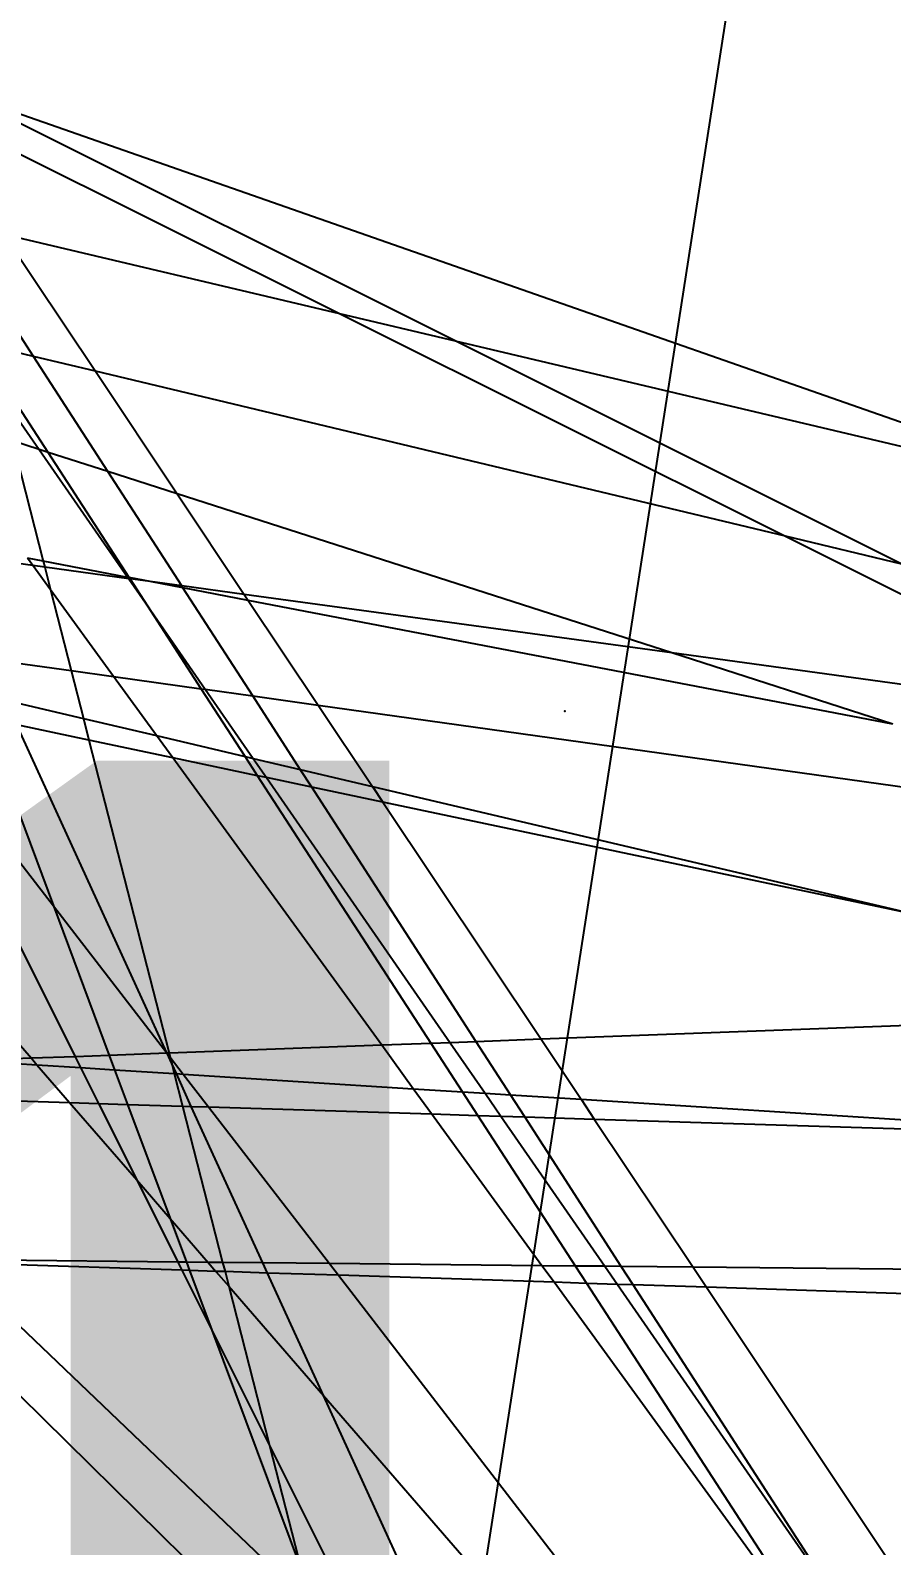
# Model space of a CAD drawing. Header units: metres. Extents: x 0 to 1324930, y 0 to 1631912.
# Drawn here: x 253728.92 to 253733.92, y 1630721.11 to 1630729.91 of the extents above; entities that cross this region are included whole.
import ezdxf
from ezdxf.enums import TextEntityAlignment as Align

# ---------------------------------------------------------------- set-up
doc = ezdxf.new("R2010")
doc.units = ezdxf.units.M
doc.header["$MEASUREMENT"] = 0
for name, color, linetype in [('A_revoir_geometrie_aberrante', 7, 'Continuous'), ('limites_parcelles', 7, 'Continuous'), ('toponymie', 7, 'Continuous')]:
    doc.layers.add(name, color=color, linetype=linetype)
for name, color, linetype, lineweight in [('Numero_TF', 7, 'Continuous', 0), ('TopoAlt', 3, 'Continuous', 0), ('TopoMat', 4, 'Continuous', 0)]:
    doc.layers.add(name, color=color, linetype=linetype, lineweight=lineweight)
doc.styles.get("Standard").update_dxf_attribs({"font": 'txt.shx'})
doc.styles.add('Style-Arial', font='arial.ttf')

# ---------------------------------------------------------------- blocks, each defined once
blk = doc.blocks.new('TCPOINT_108')
at = {"color": 0}
blk.add_point((0, 0), dxfattribs=at)
at = {"layer": 'TopoAlt'}
blk.add_attdef('ALT', text='', height=0.00762, dxfattribs=at).set_placement((0.00254, -0.00254), align=Align.TOP_LEFT)
at = {"layer": 'TopoMat'}
blk.add_attdef('MAT', (0.00254, 0.00254), '', height=0.01524, dxfattribs=at)

msp = doc.modelspace()

# ---------------------------------------------------------------- linework, layer by layer
at = {"layer": 'A_revoir_geometrie_aberrante'}
msp.add_line((253747.95549, 1630826.37614), (0, 0), dxfattribs=at)
at = {"layer": 'limites_parcelles'}
for p, q in [((253731.38404, 1630728.10641), (253728.48884, 1630729.55195)), ((253735.18903, 1630727.20701), (253728.48884, 1630729.55195)), ((253728.31791, 1630729.46085), (253730.71392, 1630728.26481)), ((253728.76463, 1630728.72557), (253729.29556, 1630727.93002)), ((253728.76463, 1630728.72557), (253730.71392, 1630728.26481)), ((253728.93572, 1630728.01602), (253728.5252, 1630728.65126)), ((253730.71392, 1630728.26481), (253733.30326, 1630726.97227)), ((253730.71392, 1630728.26481), (253731.38404, 1630728.10641)), ((253728.93572, 1630728.01602), (253728.6717, 1630728.07911)), ((253733.97899, 1630726.81078), (253731.38404, 1630728.10641)), ((253731.38404, 1630728.10641), (253735.18903, 1630727.20701)), ((253729.36778, 1630727.34742), (253728.93572, 1630728.01602)), ((253729.29556, 1630727.93002), (253728.93572, 1630728.01602)), ((253729.02056, 1630727.45902), (253728.70646, 1630727.94337)), ((253729.29556, 1630727.93002), (253729.77084, 1630727.21787)), ((253733.30326, 1630726.97227), (253729.29556, 1630727.93002)), ((253728.74226, 1630727.80354), (253728.96962, 1630727.4754)), ((253728.81343, 1630727.5256), (253728.99203, 1630726.82806)), ((253728.96962, 1630727.4754), (253728.81343, 1630727.5256)), ((253728.96962, 1630727.4754), (253729.4834, 1630726.73387)), ((253729.02056, 1630727.45902), (253728.96962, 1630727.4754)), ((253729.49189, 1630726.73224), (253729.02056, 1630727.45902)), ((253729.36778, 1630727.34742), (253729.02056, 1630727.45902)), ((253729.79654, 1630726.68394), (253729.36778, 1630727.34742)), ((253729.77084, 1630727.21787), (253729.36778, 1630727.34742)), ((253729.77084, 1630727.21787), (253730.16037, 1630726.63419)), ((253732.64288, 1630726.29475), (253729.77084, 1630727.21787)), ((253733.30326, 1630726.97227), (253734.97594, 1630726.13731)), ((253733.97899, 1630726.81078), (253733.30326, 1630726.97227)), ((253728.93274, 1630726.80205), (253728.38246, 1630726.87729)), ((253728.93274, 1630726.80205), (253728.90115, 1630726.84548)), ((253728.99203, 1630726.82806), (253728.90115, 1630726.84548)), ((253728.99203, 1630726.82806), (253729.00108, 1630726.7927)), ((253729.4834, 1630726.73387), (253728.99203, 1630726.82806)), ((253729.03452, 1630726.66212), (253728.93274, 1630726.80205)), ((253729.00108, 1630726.7927), (253728.93274, 1630726.80205)), ((253729.00108, 1630726.7927), (253729.03452, 1630726.66212)), ((253729.48884, 1630726.72601), (253729.00108, 1630726.7927)), ((253729.4834, 1630726.73387), (253729.48884, 1630726.72601)), ((253729.49189, 1630726.73224), (253729.4834, 1630726.73387)), ((253729.48884, 1630726.72601), (253729.59958, 1630726.56619)), ((253729.49662, 1630726.72494), (253729.48884, 1630726.72601)), ((253729.49662, 1630726.72494), (253729.49189, 1630726.73224)), ((253729.61284, 1630726.70905), (253729.49189, 1630726.73224)), ((253729.59958, 1630726.56619), (253729.49662, 1630726.72494)), ((253729.61284, 1630726.70905), (253729.49662, 1630726.72494)), ((253729.03452, 1630726.66212), (253729.15473, 1630726.1926)), ((253729.40103, 1630726.1582), (253729.03452, 1630726.66212)), ((253729.80399, 1630726.67241), (253729.61284, 1630726.70905)), ((253729.79654, 1630726.68394), (253729.61284, 1630726.70905)), ((253729.80399, 1630726.67241), (253729.79654, 1630726.68394)), ((253730.16037, 1630726.63419), (253729.79654, 1630726.68394)), ((253730.20923, 1630726.04533), (253729.80399, 1630726.67241)), ((253730.1834, 1630726.59968), (253729.80399, 1630726.67241)), ((253730.16037, 1630726.63419), (253730.1834, 1630726.59968)), ((253732.64288, 1630726.29475), (253730.16037, 1630726.63419)), ((253729.91028, 1630726.08708), (253729.59958, 1630726.56619)), ((253729.59958, 1630726.56619), (253729.93381, 1630726.0838)), ((253730.1834, 1630726.59968), (253730.58874, 1630725.99233)), ((253733.92658, 1630725.88214), (253730.1834, 1630726.59968)), ((253733.92658, 1630725.88214), (253732.64288, 1630726.29475)), ((253734.95379, 1630725.97877), (253732.64288, 1630726.29475)), ((253728.66423, 1630726.2611), (253729.15473, 1630726.1926)), ((253729.15473, 1630726.1926), (253729.22582, 1630725.91496)), ((253729.15473, 1630726.1926), (253729.40103, 1630726.1582)), ((253729.65064, 1630725.81502), (253729.40103, 1630726.1582)), ((253729.40103, 1630726.1582), (253729.91028, 1630726.08708)), ((253728.7739, 1630726.02127), (253729.22582, 1630725.91496)), ((253730.16523, 1630725.69396), (253729.91028, 1630726.08708)), ((253729.91028, 1630726.08708), (253729.93381, 1630726.0838)), ((253729.93381, 1630726.0838), (253730.21145, 1630725.68308)), ((253729.93381, 1630726.0838), (253730.20923, 1630726.04533)), ((253730.48489, 1630725.61876), (253730.20923, 1630726.04533)), ((253730.20923, 1630726.04533), (253730.58874, 1630725.99233)), ((253728.16517, 1630725.97529), (253729.17758, 1630723.95116)), ((253728.16517, 1630725.97529), (253729.05212, 1630724.82606)), ((253730.58874, 1630725.99233), (253730.90383, 1630725.5202)), ((253730.58874, 1630725.99233), (253734.8721, 1630725.39412)), ((253728.64417, 1630725.91856), (253729.05212, 1630724.82606)), ((253729.71063, 1630723.97282), (253728.83975, 1630725.87726)), ((253729.25809, 1630725.78892), (253728.83975, 1630725.87726)), ((253729.22582, 1630725.91496), (253729.25809, 1630725.78892)), ((253729.22582, 1630725.91496), (253729.65064, 1630725.81502)), ((253729.25809, 1630725.78892), (253729.72343, 1630723.97152)), ((253729.74429, 1630725.68625), (253729.25809, 1630725.78892)), ((253729.74429, 1630725.68625), (253729.65064, 1630725.81502)), ((253729.65064, 1630725.81502), (253730.16523, 1630725.69396)), ((253730.95799, 1630724.01756), (253729.74429, 1630725.68625)), ((253730.23781, 1630725.58204), (253729.74429, 1630725.68625)), ((253730.23781, 1630725.58204), (253730.16523, 1630725.69396)), ((253730.16523, 1630725.69396), (253730.21145, 1630725.68308)), ((253730.21145, 1630725.68308), (253730.28894, 1630725.57124)), ((253730.21145, 1630725.68308), (253730.48489, 1630725.61876)), ((253731.24545, 1630724.02827), (253730.23781, 1630725.58204)), ((253730.28894, 1630725.57124), (253730.23781, 1630725.58204)), ((253730.55141, 1630725.51582), (253730.48489, 1630725.61876)), ((253730.48489, 1630725.61876), (253730.90383, 1630725.5202)), ((253730.28894, 1630725.57124), (253731.35518, 1630724.03237)), ((253730.55141, 1630725.51582), (253730.28894, 1630725.57124)), ((253731.50641, 1630724.03801), (253730.55141, 1630725.51582)), ((253730.96504, 1630725.42847), (253730.55141, 1630725.51582)), ((253730.90383, 1630725.5202), (253730.96504, 1630725.42847)), ((253730.90383, 1630725.5202), (253734.17497, 1630724.75065)), ((253730.96504, 1630725.42847), (253731.88362, 1630724.05207)), ((253734.17497, 1630724.75065), (253730.96504, 1630725.42847)), ((253728.16576, 1630724.81596), (253728.92351, 1630723.94169)), ((253729.05212, 1630724.82606), (253729.37605, 1630723.95857)), ((253729.05212, 1630724.82606), (253729.71063, 1630723.97282)), ((253734.69926, 1630724.15707), (253731.88362, 1630724.05207)), ((253730.95799, 1630724.01756), (253729.72343, 1630723.97152)), ((253731.24545, 1630724.02827), (253730.95799, 1630724.01756)), ((253731.14131, 1630723.76551), (253730.95799, 1630724.01756)), ((253731.35518, 1630724.03237), (253731.24545, 1630724.02827)), ((253731.42763, 1630723.74735), (253731.24545, 1630724.02827)), ((253731.50641, 1630724.03801), (253731.35518, 1630724.03237)), ((253731.35518, 1630724.03237), (253731.5584, 1630723.73906)), ((253731.88362, 1630724.05207), (253731.50641, 1630724.03801)), ((253731.70564, 1630723.72972), (253731.50641, 1630724.03801)), ((253731.88362, 1630724.05207), (253732.11613, 1630723.70368)), ((253728.92351, 1630723.94169), (253728.57117, 1630723.92855)), ((253728.57117, 1630723.92855), (253728.95606, 1630723.90414)), ((253729.17758, 1630723.95116), (253728.92351, 1630723.94169)), ((253728.92351, 1630723.94169), (253728.95606, 1630723.90414)), ((253728.95606, 1630723.90414), (253729.14595, 1630723.68504)), ((253728.95606, 1630723.90414), (253729.20914, 1630723.88808)), ((253729.37605, 1630723.95857), (253729.17758, 1630723.95116)), ((253729.17758, 1630723.95116), (253729.20914, 1630723.88808)), ((253729.71143, 1630723.97107), (253729.37605, 1630723.95857)), ((253729.37605, 1630723.95857), (253729.40706, 1630723.87553)), ((253729.71143, 1630723.97107), (253729.71063, 1630723.97282)), ((253729.71063, 1630723.97282), (253729.71196, 1630723.97109)), ((253729.71196, 1630723.97109), (253729.71143, 1630723.97107)), ((253729.73896, 1630723.91086), (253729.71143, 1630723.97107)), ((253729.72343, 1630723.97152), (253729.71196, 1630723.97109)), ((253729.71196, 1630723.97109), (253729.72929, 1630723.94864)), ((253729.72343, 1630723.97152), (253729.72929, 1630723.94864)), ((253729.72929, 1630723.94864), (253729.73896, 1630723.91086)), ((253729.72929, 1630723.94864), (253729.80521, 1630723.85027)), ((253729.73896, 1630723.91086), (253729.75364, 1630723.85354)), ((253729.76552, 1630723.85279), (253729.73896, 1630723.91086)), ((253729.20914, 1630723.88808), (253729.31333, 1630723.67975)), ((253729.20914, 1630723.88808), (253729.40706, 1630723.87553)), ((253729.40706, 1630723.87553), (253729.48215, 1630723.67442)), ((253729.40706, 1630723.87553), (253729.75364, 1630723.85354)), ((253729.75364, 1630723.85354), (253729.80209, 1630723.66431)), ((253729.75364, 1630723.85354), (253729.76552, 1630723.85279)), ((253729.85243, 1630723.66272), (253729.76552, 1630723.85279)), ((253729.76552, 1630723.85279), (253729.80521, 1630723.85027)), ((253729.80521, 1630723.85027), (253729.95239, 1630723.65956)), ((253729.80521, 1630723.85027), (253731.14131, 1630723.76551)), ((253731.24815, 1630723.61862), (253731.14131, 1630723.76551)), ((253731.14131, 1630723.76551), (253731.42763, 1630723.74735)), ((253731.51661, 1630723.61014), (253731.42763, 1630723.74735)), ((253731.42763, 1630723.74735), (253731.5584, 1630723.73906)), ((253731.5584, 1630723.73906), (253731.65066, 1630723.6059)), ((253731.5584, 1630723.73906), (253731.70564, 1630723.72972)), ((253731.78847, 1630723.60155), (253731.70564, 1630723.72972)), ((253731.70564, 1630723.72972), (253732.11613, 1630723.70368)), ((253728.3149, 1630723.7113), (253729.14595, 1630723.68504)), ((253729.14595, 1630723.68504), (253729.53548, 1630723.23562)), ((253729.14595, 1630723.68504), (253729.31333, 1630723.67975)), ((253729.31333, 1630723.67975), (253729.53548, 1630723.23562)), ((253729.31333, 1630723.67975), (253729.48215, 1630723.67442)), ((253729.48215, 1630723.67442), (253729.72966, 1630723.01157)), ((253729.48215, 1630723.67442), (253729.80209, 1630723.66431)), ((253729.80209, 1630723.66431), (253730.03455, 1630722.75644)), ((253729.80209, 1630723.66431), (253729.85243, 1630723.66272)), ((253730.26793, 1630722.75412), (253729.85243, 1630723.66272)), ((253729.85243, 1630723.66272), (253729.95239, 1630723.65956)), ((253729.95239, 1630723.65956), (253730.65416, 1630722.75028)), ((253729.95239, 1630723.65956), (253731.24815, 1630723.61862)), ((253732.11613, 1630723.70368), (253732.19282, 1630723.58877)), ((253732.11613, 1630723.70368), (253734.61377, 1630723.54524)), ((253731.88865, 1630722.73801), (253731.24815, 1630723.61862)), ((253731.24815, 1630723.61862), (253731.51661, 1630723.61014)), ((253732.08345, 1630722.73607), (253731.51661, 1630723.61014)), ((253731.51661, 1630723.61014), (253731.65066, 1630723.6059)), ((253731.65066, 1630723.6059), (253732.25452, 1630722.73437)), ((253731.65066, 1630723.6059), (253731.78847, 1630723.60155)), ((253732.34947, 1630722.73343), (253731.78847, 1630723.60155)), ((253731.78847, 1630723.60155), (253732.19282, 1630723.58877)), ((253732.19282, 1630723.58877), (253732.76642, 1630722.72928)), ((253732.19282, 1630723.58877), (253734.60919, 1630723.51242)), ((253729.53548, 1630723.23562), (253729.77386, 1630722.75903)), ((253729.53548, 1630723.23562), (253729.72966, 1630723.01157)), ((253729.72966, 1630723.01157), (253729.82415, 1630722.75853)), ((253729.72966, 1630723.01157), (253729.95007, 1630722.75728)), ((253729.77386, 1630722.75903), (253728.45235, 1630722.77217)), ((253729.77386, 1630722.75903), (253729.79763, 1630722.71149)), ((253729.82415, 1630722.75853), (253729.77386, 1630722.75903)), ((253729.82415, 1630722.75853), (253729.84226, 1630722.71004)), ((253729.95007, 1630722.75728), (253729.82415, 1630722.75853)), ((253728.47079, 1630722.75456), (253730.54143, 1630720.77677)), ((253729.79763, 1630722.71149), (253728.47079, 1630722.75456)), ((253729.79763, 1630722.71149), (253729.97157, 1630722.36373)), ((253729.84226, 1630722.71004), (253729.79763, 1630722.71149)), ((253729.84226, 1630722.71004), (253729.97157, 1630722.36373)), ((253729.99532, 1630722.70507), (253729.84226, 1630722.71004)), ((253729.95007, 1630722.75728), (253729.99532, 1630722.70507)), ((253730.03455, 1630722.75644), (253729.95007, 1630722.75728)), ((253729.99532, 1630722.70507), (253730.06966, 1630722.61929)), ((253730.04814, 1630722.70336), (253729.99532, 1630722.70507)), ((253730.03455, 1630722.75644), (253730.04814, 1630722.70336)), ((253730.26793, 1630722.75412), (253730.03455, 1630722.75644)), ((253730.04814, 1630722.70336), (253730.06966, 1630722.61929)), ((253730.2948, 1630722.69535), (253730.04814, 1630722.70336)), ((253730.2948, 1630722.69535), (253730.26793, 1630722.75412)), ((253730.65416, 1630722.75028), (253730.26793, 1630722.75412)), ((253730.61987, 1630721.98448), (253730.2948, 1630722.69535)), ((253730.70687, 1630722.68197), (253730.2948, 1630722.69535)), ((253730.65416, 1630722.75028), (253730.70687, 1630722.68197)), ((253731.88865, 1630722.73801), (253730.65416, 1630722.75028)), ((253730.70687, 1630722.68197), (253733.91277, 1630718.52804)), ((253731.95896, 1630722.64133), (253730.70687, 1630722.68197)), ((253731.95896, 1630722.64133), (253731.88865, 1630722.73801)), ((253732.08345, 1630722.73607), (253731.88865, 1630722.73801)), ((253732.14889, 1630722.63516), (253732.08345, 1630722.73607)), ((253732.25452, 1630722.73437), (253732.08345, 1630722.73607)), ((253732.25452, 1630722.73437), (253732.32726, 1630722.62937)), ((253732.34947, 1630722.73343), (253732.25452, 1630722.73437)), ((253732.41862, 1630722.62641), (253732.34947, 1630722.73343)), ((253732.76642, 1630722.72928), (253732.34947, 1630722.73343)), ((253732.76642, 1630722.72928), (253732.8443, 1630722.61259)), ((253734.49736, 1630722.71208), (253732.76642, 1630722.72928)), ((253730.06966, 1630722.61929), (253730.30661, 1630721.69388)), ((253730.06966, 1630722.61929), (253730.61987, 1630721.98448)), ((253733.6747, 1630720.28239), (253731.95896, 1630722.64133)), ((253732.14889, 1630722.63516), (253731.95896, 1630722.64133)), ((253733.6747, 1630720.28239), (253732.14889, 1630722.63516)), ((253732.32726, 1630722.62937), (253732.14889, 1630722.63516)), ((253732.32726, 1630722.62937), (253733.65602, 1630720.71161)), ((253732.41862, 1630722.62641), (253732.32726, 1630722.62937)), ((253733.65602, 1630720.71161), (253732.41862, 1630722.62641)), ((253732.8443, 1630722.61259), (253732.41862, 1630722.62641)), ((253732.8443, 1630722.61259), (253734.1997, 1630720.58165)), ((253734.47606, 1630722.55962), (253732.8443, 1630722.61259)), ((253728.50091, 1630722.33355), (253730.69605, 1630720.17291)), ((253729.97157, 1630722.36373), (253730.49186, 1630720.97038)), ((253729.97157, 1630722.36373), (253730.30661, 1630721.69388)), ((253731.66126, 1630719.70716), (253730.61987, 1630721.98448)), ((253730.61987, 1630721.98448), (253733.87153, 1630718.23282)), ((253730.30661, 1630721.69388), (253730.49186, 1630720.97038)), ((253730.30661, 1630721.69388), (253730.97013, 1630720.36729))]:
    msp.add_line(p, q, dxfattribs=at)

# ---------------------------------------------------------------- block references
at = {"layer": 'toponymie', "lineweight": 30, "xscale": 39.374638, "yscale": 39.374638, "zscale": 39.374638}
msp.add_blockref('TCPOINT_108', (253732.02091, 1630725.95754), dxfattribs=at)

# ---------------------------------------------------------------- texts
at = {"layer": 'numero_tf', "color": 4, "linetype": 'Continuous', "lineweight": 0, "style": 'Style-Arial'}
msp.add_text('TF 1136', height=15, dxfattribs=at).set_placement((253680.81149, 1630710.67048))

doc.saveas('drawing.dxf')
